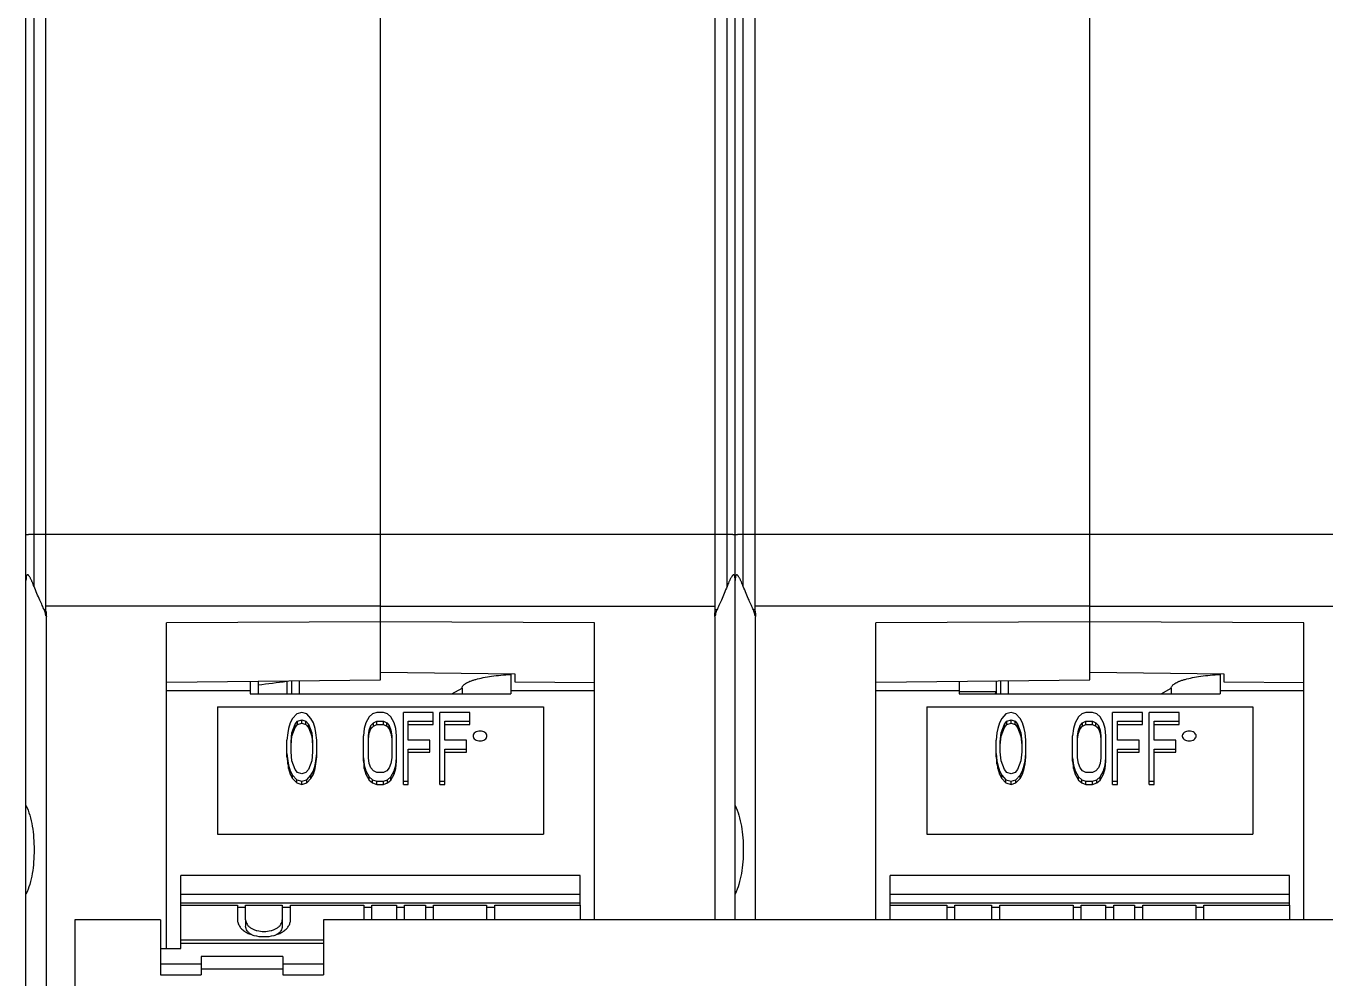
# Model space of a CAD drawing. Header units: millimetres. Extents: x 333.3 to 385.7, y 175.8 to 263.8.
# Drawn here: x 333.34 to 365.21, y 216.65 to 240 of the extents above; entities that cross this region are included whole.
import ezdxf

# ---------------------------------------------------------------- set-up
doc = ezdxf.new("R2010")
doc.units = ezdxf.units.MM
doc.header["$MEASUREMENT"] = 0
doc.layers.get('0').update_dxf_attribs({"lineweight": 0})
for name, color, linetype, lineweight in [('03_AXES', 7, 'Continuous', 0), ('08_DRAFTS', 7, 'Continuous', 0), ('09_ROUNDS', 7, 'Continuous', 0), ('10_CHAMFER', 7, 'Continuous', 0)]:
    doc.layers.add(name, color=color, linetype=linetype, lineweight=lineweight)

msp = doc.modelspace()

# ---------------------------------------------------------------- linework, layer by layer
at = {"color": 7, "lineweight": 25}
for p, q in [((333.338, 177.598), (333.338, 261.998)), ((333.538, 226.253), (333.538, 262.198)), ((333.828, 225.537), (333.828, 262.298)), ((350.738, 220.885), (350.738, 261.998)), ((350.938, 226.253), (350.938, 262.198)), ((351.228, 225.537), (351.228, 262.298)), ((333.828, 227.529), (333.538, 227.529)), ((342.038, 227.533), (333.828, 227.533)), ((351.228, 227.529), (350.938, 227.529)), ((359.438, 227.533), (351.228, 227.533)), ((333.828, 225.68), (333.787, 225.68)), ((342.038, 225.772), (333.828, 225.772)), ((351.228, 225.68), (351.187, 225.68)), ((359.438, 225.772), (351.228, 225.772)), ((333.838, 214.072), (333.838, 225.523)), ((351.238, 218.078), (351.238, 225.523)), ((343.788, 223.627), (344.038, 223.761)), ((344.038, 223.762), (344.038, 223.627)), ((361.188, 223.627), (361.438, 223.761)), ((361.438, 223.762), (361.438, 223.627)), ((338.838, 223.707), (338.838, 223.627)), ((338.838, 223.627), (345.238, 223.627)), ((345.238, 223.707), (345.238, 223.627)), ((356.238, 223.707), (356.238, 223.627)), ((356.238, 223.627), (362.638, 223.627)), ((362.638, 223.707), (362.638, 223.627)), ((338.038, 223.304), (338.038, 220.181)), ((338.038, 223.304), (346.038, 223.304)), ((339.983, 223.13), (339.881, 223.022)), ((340.106, 223.166), (339.983, 223.13)), ((340.228, 223.13), (340.106, 223.166)), ((340.331, 223.022), (340.228, 223.13)), ((341.841, 223.13), (341.76, 223.058)), ((341.943, 223.166), (341.841, 223.13)), ((342.107, 223.166), (341.943, 223.166)), ((342.209, 223.13), (342.107, 223.166)), ((342.291, 223.058), (342.209, 223.13)), ((342.597, 221.402), (342.597, 223.166)), ((343.332, 223.166), (342.597, 223.166)), ((343.332, 222.87), (343.332, 223.166)), ((343.495, 221.402), (343.495, 223.166)), ((344.23, 223.166), (343.495, 223.166)), ((344.23, 222.87), (344.23, 223.166)), ((346.038, 223.304), (346.038, 220.181)), ((355.438, 223.304), (355.438, 220.181)), ((355.438, 223.304), (363.438, 223.304)), ((357.383, 223.13), (357.281, 223.022)), ((357.506, 223.166), (357.383, 223.13)), ((357.628, 223.13), (357.506, 223.166)), ((357.731, 223.022), (357.628, 223.13)), ((359.241, 223.13), (359.16, 223.058)), ((359.343, 223.166), (359.241, 223.13)), ((359.507, 223.166), (359.343, 223.166)), ((359.609, 223.13), (359.507, 223.166)), ((359.691, 223.058), (359.609, 223.13)), ((359.997, 221.402), (359.997, 223.166)), ((360.732, 223.166), (359.997, 223.166)), ((360.732, 222.87), (360.732, 223.166)), ((360.895, 221.402), (360.895, 223.166)), ((361.63, 223.166), (360.895, 223.166)), ((361.63, 222.87), (361.63, 223.166)), ((363.438, 223.304), (363.438, 220.181)), ((339.82, 222.915), (339.779, 222.772)), ((339.881, 223.022), (339.82, 222.915)), ((339.861, 222.664), (339.943, 222.879)), ((339.861, 222.583), (339.943, 222.798)), ((339.943, 222.879), (340.004, 222.951)), ((339.943, 222.798), (339.943, 222.879)), ((339.943, 222.798), (340.004, 222.87)), ((340.004, 222.951), (340.106, 222.987)), ((340.004, 222.87), (340.004, 222.951)), ((340.004, 222.87), (340.106, 222.906)), ((340.106, 222.906), (340.106, 222.987)), ((340.106, 222.987), (340.208, 222.951)), ((340.106, 222.906), (340.208, 222.87)), ((340.208, 222.87), (340.208, 222.951)), ((340.208, 222.951), (340.269, 222.879)), ((340.208, 222.87), (340.269, 222.798)), ((340.269, 222.798), (340.269, 222.879)), ((340.269, 222.879), (340.351, 222.664)), ((340.269, 222.798), (340.351, 222.583)), ((340.392, 222.915), (340.331, 223.022)), ((340.433, 222.772), (340.392, 222.915)), ((341.678, 222.915), (341.637, 222.772)), ((341.76, 223.058), (341.678, 222.915)), ((341.76, 222.736), (341.801, 222.843)), ((341.801, 222.843), (341.862, 222.915)), ((341.801, 222.762), (341.801, 222.843)), ((341.801, 222.762), (341.862, 222.834)), ((341.862, 222.915), (341.943, 222.951)), ((341.862, 222.834), (341.862, 222.915)), ((341.862, 222.834), (341.943, 222.87)), ((341.943, 222.87), (341.943, 222.951)), ((341.943, 222.951), (342.107, 222.951)), ((341.943, 222.87), (342.107, 222.87)), ((342.107, 222.87), (342.107, 222.951)), ((342.107, 222.951), (342.188, 222.915)), ((342.107, 222.87), (342.188, 222.834)), ((342.188, 222.834), (342.188, 222.915)), ((342.188, 222.915), (342.25, 222.843)), ((342.188, 222.834), (342.25, 222.762)), ((342.25, 222.762), (342.25, 222.843)), ((342.25, 222.843), (342.291, 222.736)), ((342.372, 222.915), (342.291, 223.058)), ((342.413, 222.772), (342.372, 222.915)), ((342.719, 222.485), (342.719, 222.951)), ((342.719, 222.951), (343.332, 222.951)), ((342.719, 222.87), (343.332, 222.87)), ((343.618, 222.485), (343.618, 222.951)), ((343.618, 222.951), (344.23, 222.951)), ((343.618, 222.87), (344.23, 222.87)), ((357.22, 222.915), (357.179, 222.772)), ((357.281, 223.022), (357.22, 222.915)), ((357.261, 222.664), (357.343, 222.879)), ((357.261, 222.583), (357.343, 222.798)), ((357.343, 222.879), (357.404, 222.951)), ((357.343, 222.798), (357.343, 222.879)), ((357.343, 222.798), (357.404, 222.87)), ((357.404, 222.951), (357.506, 222.987)), ((357.404, 222.87), (357.404, 222.951)), ((357.404, 222.87), (357.506, 222.906)), ((357.506, 222.906), (357.506, 222.987)), ((357.506, 222.987), (357.608, 222.951)), ((357.506, 222.906), (357.608, 222.87)), ((357.608, 222.87), (357.608, 222.951)), ((357.608, 222.951), (357.669, 222.879)), ((357.608, 222.87), (357.669, 222.798)), ((357.669, 222.798), (357.669, 222.879)), ((357.669, 222.879), (357.751, 222.664)), ((357.669, 222.798), (357.751, 222.583)), ((357.792, 222.915), (357.731, 223.022)), ((357.833, 222.772), (357.792, 222.915)), ((359.078, 222.915), (359.037, 222.772)), ((359.16, 223.058), (359.078, 222.915)), ((359.16, 222.736), (359.201, 222.843)), ((359.201, 222.843), (359.262, 222.915)), ((359.201, 222.762), (359.201, 222.843)), ((359.201, 222.762), (359.262, 222.834)), ((359.262, 222.915), (359.343, 222.951)), ((359.262, 222.834), (359.262, 222.915)), ((359.262, 222.834), (359.343, 222.87)), ((359.343, 222.87), (359.343, 222.951)), ((359.343, 222.951), (359.507, 222.951)), ((359.343, 222.87), (359.507, 222.87)), ((359.507, 222.87), (359.507, 222.951)), ((359.507, 222.951), (359.588, 222.915)), ((359.507, 222.87), (359.588, 222.834)), ((359.588, 222.834), (359.588, 222.915)), ((359.588, 222.915), (359.65, 222.843)), ((359.588, 222.834), (359.65, 222.762)), ((359.65, 222.762), (359.65, 222.843)), ((359.65, 222.843), (359.691, 222.736)), ((359.772, 222.915), (359.691, 223.058)), ((359.813, 222.772), (359.772, 222.915)), ((360.119, 222.485), (360.119, 222.951)), ((360.119, 222.951), (360.732, 222.951)), ((360.119, 222.87), (360.732, 222.87)), ((361.018, 222.485), (361.018, 222.951)), ((361.018, 222.951), (361.63, 222.951)), ((361.018, 222.87), (361.63, 222.87)), ((339.759, 222.664), (339.738, 222.485)), ((339.738, 222.082), (339.738, 222.485)), ((339.779, 222.772), (339.759, 222.664)), ((339.841, 222.449), (339.861, 222.664)), ((339.841, 222.368), (339.861, 222.583)), ((339.861, 222.583), (339.861, 222.664)), ((340.351, 222.664), (340.371, 222.449)), ((340.351, 222.583), (340.351, 222.664)), ((340.351, 222.583), (340.371, 222.368)), ((340.453, 222.664), (340.433, 222.772)), ((340.473, 222.485), (340.453, 222.664)), ((340.473, 222.082), (340.473, 222.485)), ((341.637, 222.772), (341.617, 222.593)), ((341.617, 221.975), (341.617, 222.593)), ((341.739, 222.593), (341.76, 222.736)), ((341.739, 222.512), (341.76, 222.655)), ((341.739, 222.056), (341.739, 222.593)), ((341.76, 222.655), (341.801, 222.762)), ((341.76, 222.655), (341.76, 222.736)), ((342.25, 222.762), (342.291, 222.655)), ((342.291, 222.655), (342.291, 222.736)), ((342.291, 222.736), (342.311, 222.593)), ((342.291, 222.655), (342.311, 222.512)), ((342.311, 222.593), (342.311, 222.056)), ((342.433, 222.593), (342.413, 222.772)), ((342.433, 221.975), (342.433, 222.593)), ((343.25, 222.485), (342.719, 222.485)), ((343.25, 222.189), (343.25, 222.485)), ((344.148, 222.485), (343.618, 222.485)), ((344.148, 222.189), (344.148, 222.485)), ((357.159, 222.664), (357.138, 222.485)), ((357.138, 222.082), (357.138, 222.485)), ((357.179, 222.772), (357.159, 222.664)), ((357.241, 222.449), (357.261, 222.664)), ((357.241, 222.368), (357.261, 222.583)), ((357.261, 222.583), (357.261, 222.664)), ((357.751, 222.583), (357.751, 222.664)), ((357.751, 222.664), (357.771, 222.449)), ((357.751, 222.583), (357.771, 222.368)), ((357.853, 222.664), (357.833, 222.772)), ((357.873, 222.485), (357.853, 222.664)), ((357.873, 222.082), (357.873, 222.485)), ((359.037, 222.772), (359.017, 222.593)), ((359.017, 221.975), (359.017, 222.593)), ((359.139, 222.593), (359.16, 222.736)), ((359.139, 222.512), (359.16, 222.655)), ((359.139, 222.056), (359.139, 222.593)), ((359.16, 222.655), (359.201, 222.762)), ((359.16, 222.655), (359.16, 222.736)), ((359.65, 222.762), (359.691, 222.655)), ((359.691, 222.655), (359.691, 222.736)), ((359.691, 222.736), (359.711, 222.593)), ((359.691, 222.655), (359.711, 222.512)), ((359.711, 222.593), (359.711, 222.056)), ((359.833, 222.593), (359.813, 222.772)), ((359.833, 221.975), (359.833, 222.593)), ((360.65, 222.485), (360.119, 222.485)), ((360.65, 222.189), (360.65, 222.485)), ((361.548, 222.485), (361.018, 222.485)), ((361.548, 222.189), (361.548, 222.485)), ((339.738, 222.163), (339.759, 221.984)), ((339.841, 222.199), (339.841, 222.449)), ((339.861, 221.984), (339.841, 222.199)), ((340.371, 222.199), (340.351, 221.984)), ((340.371, 222.449), (340.371, 222.199)), ((340.453, 221.984), (340.473, 222.163)), ((342.719, 221.402), (342.719, 222.27)), ((342.719, 222.27), (343.25, 222.27)), ((342.719, 222.189), (343.25, 222.189)), ((343.618, 221.402), (343.618, 222.27)), ((343.618, 222.27), (344.148, 222.27)), ((343.618, 222.189), (344.148, 222.189)), ((357.138, 222.163), (357.159, 221.984)), ((357.241, 222.199), (357.241, 222.449)), ((357.261, 221.984), (357.241, 222.199)), ((357.771, 222.199), (357.751, 221.984)), ((357.771, 222.449), (357.771, 222.199)), ((357.853, 221.984), (357.873, 222.163)), ((360.119, 221.402), (360.119, 222.27)), ((360.119, 222.27), (360.65, 222.27)), ((360.119, 222.189), (360.65, 222.189)), ((361.018, 221.402), (361.018, 222.27)), ((361.018, 222.27), (361.548, 222.27)), ((361.018, 222.189), (361.548, 222.189)), ((339.738, 222.082), (339.759, 221.903)), ((339.759, 221.984), (339.779, 221.876)), ((339.759, 221.903), (339.759, 221.984)), ((339.759, 221.903), (339.779, 221.795)), ((339.779, 221.795), (339.779, 221.876)), ((339.779, 221.876), (339.82, 221.733)), ((339.943, 221.769), (339.861, 221.984)), ((340.351, 221.984), (340.269, 221.769)), ((340.392, 221.733), (340.433, 221.876)), ((340.433, 221.876), (340.453, 221.984)), ((340.433, 221.795), (340.453, 221.903)), ((340.433, 221.795), (340.433, 221.876)), ((340.453, 221.903), (340.473, 222.082)), ((340.453, 221.903), (340.453, 221.984)), ((341.617, 222.056), (341.637, 221.876)), ((341.617, 221.975), (341.637, 221.795)), ((341.637, 221.795), (341.637, 221.876)), ((341.637, 221.876), (341.678, 221.733)), ((341.76, 221.912), (341.739, 222.056)), ((341.801, 221.805), (341.76, 221.912)), ((342.291, 221.912), (342.25, 221.805)), ((342.311, 222.056), (342.291, 221.912)), ((342.372, 221.733), (342.413, 221.876)), ((342.413, 221.876), (342.433, 222.056)), ((342.413, 221.795), (342.433, 221.975)), ((342.413, 221.795), (342.413, 221.876)), ((357.138, 222.082), (357.159, 221.903)), ((357.159, 221.903), (357.159, 221.984)), ((357.159, 221.984), (357.179, 221.876)), ((357.159, 221.903), (357.179, 221.795)), ((357.179, 221.795), (357.179, 221.876)), ((357.179, 221.876), (357.22, 221.733)), ((357.343, 221.769), (357.261, 221.984)), ((357.751, 221.984), (357.669, 221.769)), ((357.792, 221.733), (357.833, 221.876)), ((357.833, 221.876), (357.853, 221.984)), ((357.833, 221.795), (357.853, 221.903)), ((357.833, 221.795), (357.833, 221.876)), ((357.853, 221.903), (357.873, 222.082)), ((357.853, 221.903), (357.853, 221.984)), ((359.017, 222.056), (359.037, 221.876)), ((359.017, 221.975), (359.037, 221.795)), ((359.037, 221.795), (359.037, 221.876)), ((359.037, 221.876), (359.078, 221.733)), ((359.16, 221.912), (359.139, 222.056)), ((359.201, 221.805), (359.16, 221.912)), ((359.691, 221.912), (359.65, 221.805)), ((359.711, 222.056), (359.691, 221.912)), ((359.772, 221.733), (359.813, 221.876)), ((359.813, 221.876), (359.833, 222.056)), ((359.813, 221.795), (359.833, 221.975)), ((359.813, 221.795), (359.813, 221.876)), ((339.779, 221.795), (339.82, 221.652)), ((339.82, 221.652), (339.82, 221.733)), ((339.82, 221.733), (339.881, 221.626)), ((339.82, 221.652), (339.881, 221.545)), ((339.881, 221.545), (339.881, 221.626)), ((339.881, 221.626), (339.983, 221.518)), ((339.881, 221.545), (339.983, 221.437)), ((340.004, 221.697), (339.943, 221.769)), ((339.983, 221.437), (339.983, 221.518)), ((339.983, 221.518), (340.106, 221.483)), ((340.106, 221.662), (340.004, 221.697)), ((340.208, 221.697), (340.106, 221.662)), ((340.106, 221.483), (340.228, 221.518)), ((340.269, 221.769), (340.208, 221.697)), ((340.228, 221.518), (340.331, 221.626)), ((340.228, 221.437), (340.331, 221.545)), ((340.228, 221.437), (340.228, 221.518)), ((340.331, 221.626), (340.392, 221.733)), ((340.331, 221.545), (340.392, 221.652)), ((340.331, 221.545), (340.331, 221.626)), ((340.392, 221.652), (340.433, 221.795)), ((340.392, 221.652), (340.392, 221.733)), ((341.637, 221.795), (341.678, 221.652)), ((341.678, 221.652), (341.678, 221.733)), ((341.678, 221.733), (341.76, 221.59)), ((341.678, 221.652), (341.76, 221.509)), ((341.76, 221.509), (341.76, 221.59)), ((341.76, 221.59), (341.841, 221.518)), ((341.862, 221.733), (341.801, 221.805)), ((341.841, 221.437), (341.841, 221.518)), ((341.841, 221.518), (341.943, 221.483)), ((341.943, 221.697), (341.862, 221.733)), ((342.107, 221.697), (341.943, 221.697)), ((342.188, 221.733), (342.107, 221.697)), ((342.107, 221.483), (342.209, 221.518)), ((342.25, 221.805), (342.188, 221.733)), ((342.209, 221.518), (342.291, 221.59)), ((342.209, 221.437), (342.209, 221.518)), ((342.291, 221.59), (342.372, 221.733)), ((342.291, 221.509), (342.372, 221.652)), ((342.291, 221.509), (342.291, 221.59)), ((342.372, 221.652), (342.413, 221.795)), ((342.372, 221.652), (342.372, 221.733)), ((357.179, 221.795), (357.22, 221.652)), ((357.22, 221.652), (357.22, 221.733)), ((357.22, 221.733), (357.281, 221.626)), ((357.22, 221.652), (357.281, 221.545)), ((357.281, 221.545), (357.281, 221.626)), ((357.281, 221.626), (357.383, 221.518)), ((357.281, 221.545), (357.383, 221.437)), ((357.404, 221.697), (357.343, 221.769)), ((357.383, 221.437), (357.383, 221.518)), ((357.383, 221.518), (357.506, 221.483)), ((357.506, 221.662), (357.404, 221.697)), ((357.608, 221.697), (357.506, 221.662)), ((357.506, 221.483), (357.628, 221.518)), ((357.669, 221.769), (357.608, 221.697)), ((357.628, 221.518), (357.731, 221.626)), ((357.628, 221.437), (357.731, 221.545)), ((357.628, 221.437), (357.628, 221.518)), ((357.731, 221.626), (357.792, 221.733)), ((357.731, 221.545), (357.792, 221.652)), ((357.731, 221.545), (357.731, 221.626)), ((357.792, 221.652), (357.833, 221.795)), ((357.792, 221.652), (357.792, 221.733)), ((359.037, 221.795), (359.078, 221.652)), ((359.078, 221.652), (359.078, 221.733)), ((359.078, 221.733), (359.16, 221.59)), ((359.078, 221.652), (359.16, 221.509)), ((359.16, 221.509), (359.16, 221.59)), ((359.16, 221.59), (359.241, 221.518)), ((359.262, 221.733), (359.201, 221.805)), ((359.241, 221.437), (359.241, 221.518)), ((359.241, 221.518), (359.343, 221.483)), ((359.343, 221.697), (359.262, 221.733)), ((359.507, 221.697), (359.343, 221.697)), ((359.588, 221.733), (359.507, 221.697)), ((359.507, 221.483), (359.609, 221.518)), ((359.65, 221.805), (359.588, 221.733)), ((359.609, 221.518), (359.691, 221.59)), ((359.609, 221.437), (359.609, 221.518)), ((359.691, 221.59), (359.772, 221.733)), ((359.691, 221.509), (359.772, 221.652)), ((359.691, 221.509), (359.691, 221.59)), ((359.772, 221.652), (359.813, 221.795)), ((359.772, 221.652), (359.772, 221.733)), ((339.983, 221.437), (340.106, 221.402)), ((340.106, 221.402), (340.106, 221.483)), ((340.106, 221.402), (340.228, 221.437)), ((341.76, 221.509), (341.841, 221.437)), ((341.841, 221.437), (341.943, 221.402)), ((341.943, 221.402), (341.943, 221.483)), ((341.943, 221.483), (342.107, 221.483)), ((341.943, 221.402), (342.107, 221.402)), ((342.107, 221.402), (342.107, 221.483)), ((342.107, 221.402), (342.209, 221.437)), ((342.209, 221.437), (342.291, 221.509)), ((342.597, 221.483), (342.719, 221.483)), ((342.597, 221.402), (342.719, 221.402)), ((343.495, 221.483), (343.618, 221.483)), ((343.495, 221.402), (343.618, 221.402)), ((357.383, 221.437), (357.506, 221.402)), ((357.506, 221.402), (357.506, 221.483)), ((357.506, 221.402), (357.628, 221.437)), ((359.16, 221.509), (359.241, 221.437)), ((359.241, 221.437), (359.343, 221.402)), ((359.343, 221.402), (359.343, 221.483)), ((359.343, 221.483), (359.507, 221.483)), ((359.343, 221.402), (359.507, 221.402)), ((359.507, 221.402), (359.507, 221.483)), ((359.507, 221.402), (359.609, 221.437)), ((359.609, 221.437), (359.691, 221.509)), ((359.997, 221.483), (360.119, 221.483)), ((359.997, 221.402), (360.119, 221.402)), ((360.895, 221.483), (361.018, 221.483)), ((360.895, 221.402), (361.018, 221.402)), ((338.038, 220.181), (346.038, 220.181)), ((355.438, 220.181), (363.438, 220.181)), ((350.738, 218.078), (350.738, 218.711)), ((337.138, 218.438), (338.528, 218.438)), ((337.138, 217.582), (337.138, 218.438)), ((338.528, 218.438), (338.528, 218.08)), ((338.528, 218.39), (338.728, 218.39)), ((338.728, 218.438), (339.628, 218.438)), ((338.728, 218.08), (338.728, 218.438)), ((339.628, 218.438), (339.628, 218.08)), ((339.628, 218.39), (339.828, 218.39)), ((339.828, 218.438), (341.628, 218.438)), ((339.828, 218.08), (339.828, 218.438)), ((341.628, 218.438), (341.628, 218.08)), ((341.628, 218.39), (341.828, 218.39)), ((341.828, 218.08), (341.828, 218.438)), ((341.828, 218.438), (342.428, 218.438)), ((342.428, 218.438), (342.428, 218.08)), ((342.428, 218.39), (342.628, 218.39)), ((342.628, 218.08), (342.628, 218.438)), ((342.628, 218.438), (343.138, 218.438)), ((343.138, 218.438), (343.138, 218.078)), ((343.138, 218.39), (343.338, 218.39)), ((343.338, 218.078), (343.338, 218.438)), ((343.338, 218.438), (344.638, 218.438)), ((344.638, 218.438), (344.638, 218.078)), ((344.638, 218.39), (344.838, 218.39)), ((344.838, 218.078), (344.838, 218.438)), ((344.838, 218.438), (346.938, 218.438)), ((346.938, 218.438), (346.938, 218.078)), ((354.538, 218.078), (354.538, 218.438)), ((354.538, 218.438), (355.928, 218.438)), ((355.928, 218.438), (355.928, 218.08)), ((355.928, 218.39), (356.128, 218.39)), ((356.128, 218.08), (356.128, 218.438)), ((356.128, 218.438), (357.028, 218.438)), ((357.028, 218.438), (357.028, 218.08)), ((357.028, 218.39), (357.228, 218.39)), ((357.228, 218.08), (357.228, 218.438)), ((357.228, 218.438), (359.028, 218.438)), ((359.028, 218.438), (359.028, 218.08)), ((359.028, 218.39), (359.228, 218.39)), ((359.228, 218.08), (359.228, 218.438)), ((359.228, 218.438), (359.828, 218.438)), ((359.828, 218.438), (359.828, 218.08)), ((359.828, 218.39), (360.028, 218.39)), ((360.028, 218.08), (360.028, 218.438)), ((360.028, 218.438), (360.538, 218.438)), ((360.538, 218.438), (360.538, 218.078)), ((360.538, 218.39), (360.738, 218.39)), ((360.738, 218.078), (360.738, 218.438)), ((360.738, 218.438), (362.038, 218.438)), ((362.038, 218.438), (362.038, 218.078)), ((362.038, 218.39), (362.238, 218.39)), ((362.238, 218.078), (362.238, 218.438)), ((362.238, 218.438), (364.338, 218.438)), ((364.338, 218.438), (364.338, 218.078)), ((339.638, 216.867), (337.638, 216.867))]:
    msp.add_line(p, q, dxfattribs=at)
at = {"color": 3, "lineweight": 25}
for p, q in [((336.638, 218.078), (334.538, 218.078)), ((334.538, 218.078), (334.538, 210.66)), ((336.638, 218.078), (336.638, 216.732)), ((373.138, 218.078), (340.638, 218.078)), ((340.638, 218.078), (340.638, 216.732)), ((339.638, 217.179), (337.638, 217.179)), ((337.638, 217.179), (337.638, 216.732)), ((339.638, 217.179), (339.638, 216.732)), ((336.638, 216.732), (337.638, 216.732)), ((339.638, 216.732), (340.638, 216.732))]:
    msp.add_line(p, q, dxfattribs=at)
at = {"color": 7, "lineweight": 25}
for points, knots in [([(333.538, 227.529), (333.525, 227.529), (333.512, 227.529), (333.499, 227.529), (333.487, 227.529), (333.474, 227.529), (333.462, 227.529), (333.45, 227.528), (333.439, 227.528), (333.427, 227.528), (333.417, 227.528), (333.407, 227.527), (333.397, 227.527), (333.393, 227.527), (333.388, 227.526), (333.384, 227.526), (333.38, 227.526), (333.376, 227.526), (333.372, 227.526), (333.369, 227.525), (333.365, 227.525), (333.362, 227.525), (333.359, 227.525), (333.356, 227.525), (333.354, 227.524), (333.351, 227.524), (333.349, 227.524), (333.347, 227.524), (333.345, 227.523), (333.344, 227.523), (333.342, 227.523), (333.341, 227.523), (333.341, 227.523), (333.339, 227.522), (333.339, 227.522), (333.338, 227.522), (333.338, 227.521)], [0, 0, 0, 0, 1, 1, 1, 2, 2, 2, 3, 3, 3, 4, 4, 4, 5, 5, 5, 6, 6, 6, 7, 7, 7, 8, 8, 8, 9, 9, 9, 10, 10, 10, 11, 11, 11, 12, 12, 12, 12]), ([(350.938, 227.529), (350.925, 227.529), (350.912, 227.529), (350.899, 227.529), (350.887, 227.529), (350.874, 227.529), (350.862, 227.529), (350.85, 227.528), (350.839, 227.528), (350.827, 227.528), (350.817, 227.528), (350.807, 227.527), (350.797, 227.527), (350.793, 227.527), (350.788, 227.526), (350.784, 227.526), (350.78, 227.526), (350.776, 227.526), (350.772, 227.526), (350.769, 227.525), (350.765, 227.525), (350.762, 227.525), (350.759, 227.525), (350.756, 227.525), (350.754, 227.524), (350.751, 227.524), (350.749, 227.524), (350.747, 227.524), (350.745, 227.523), (350.744, 227.523), (350.742, 227.523), (350.741, 227.523), (350.741, 227.523), (350.739, 227.522), (350.739, 227.522), (350.738, 227.522), (350.738, 227.521)], [0, 0, 0, 0, 1, 1, 1, 2, 2, 2, 3, 3, 3, 4, 4, 4, 5, 5, 5, 6, 6, 6, 7, 7, 7, 8, 8, 8, 9, 9, 9, 10, 10, 10, 11, 11, 11, 12, 12, 12, 12]), ([(333.538, 226.253), (333.531, 226.272), (333.523, 226.291), (333.515, 226.31), (333.508, 226.329), (333.5, 226.348), (333.491, 226.367), (333.487, 226.376), (333.483, 226.385), (333.479, 226.395), (333.475, 226.404), (333.47, 226.413), (333.466, 226.422), (333.462, 226.431), (333.457, 226.44), (333.453, 226.449), (333.448, 226.458), (333.443, 226.467), (333.439, 226.475), (333.434, 226.484), (333.429, 226.492), (333.424, 226.5), (333.421, 226.504), (333.418, 226.508), (333.416, 226.511), (333.413, 226.515), (333.41, 226.519), (333.407, 226.522), (333.405, 226.525), (333.402, 226.528), (333.399, 226.531), (333.396, 226.534), (333.393, 226.537), (333.389, 226.539), (333.386, 226.54), (333.383, 226.542), (333.379, 226.543), (333.377, 226.543), (333.376, 226.543), (333.374, 226.543), (333.372, 226.542), (333.37, 226.542), (333.369, 226.541), (333.365, 226.539), (333.362, 226.536), (333.359, 226.532), (333.356, 226.528), (333.354, 226.523), (333.352, 226.517), (333.348, 226.506), (333.345, 226.494), (333.343, 226.481), (333.339, 226.456), (333.338, 226.43), (333.338, 226.404)], [0, 0, 0, 0, 1, 1, 1, 2, 2, 2, 3, 3, 3, 4, 4, 4, 5, 5, 5, 6, 6, 6, 7, 7, 7, 8, 8, 8, 9, 9, 9, 10, 10, 10, 11, 11, 11, 12, 12, 12, 13, 13, 13, 14, 14, 14, 15, 15, 15, 16, 16, 16, 17, 17, 17, 18, 18, 18, 18]), ([(350.938, 226.253), (350.931, 226.272), (350.923, 226.291), (350.915, 226.31), (350.908, 226.329), (350.9, 226.348), (350.891, 226.367), (350.887, 226.376), (350.883, 226.385), (350.879, 226.395), (350.875, 226.404), (350.87, 226.413), (350.866, 226.422), (350.862, 226.431), (350.857, 226.44), (350.853, 226.449), (350.848, 226.458), (350.843, 226.467), (350.839, 226.475), (350.834, 226.484), (350.829, 226.492), (350.824, 226.5), (350.821, 226.504), (350.818, 226.508), (350.816, 226.511), (350.813, 226.515), (350.81, 226.519), (350.807, 226.522), (350.805, 226.525), (350.802, 226.528), (350.799, 226.531), (350.796, 226.534), (350.793, 226.537), (350.789, 226.539), (350.786, 226.54), (350.783, 226.542), (350.779, 226.543), (350.777, 226.543), (350.776, 226.543), (350.774, 226.543), (350.772, 226.542), (350.77, 226.542), (350.769, 226.541), (350.765, 226.539), (350.762, 226.536), (350.759, 226.532), (350.756, 226.528), (350.754, 226.523), (350.752, 226.517), (350.748, 226.506), (350.745, 226.494), (350.743, 226.481), (350.739, 226.456), (350.738, 226.43), (350.738, 226.404)], [0, 0, 0, 0, 1, 1, 1, 2, 2, 2, 3, 3, 3, 4, 4, 4, 5, 5, 5, 6, 6, 6, 7, 7, 7, 8, 8, 8, 9, 9, 9, 10, 10, 10, 11, 11, 11, 12, 12, 12, 13, 13, 13, 14, 14, 14, 15, 15, 15, 16, 16, 16, 17, 17, 17, 18, 18, 18, 18]), ([(333.787, 225.68), (333.772, 225.717), (333.755, 225.754), (333.739, 225.79), (333.718, 225.835), (333.698, 225.879), (333.678, 225.924), (333.63, 226.033), (333.582, 226.142), (333.538, 226.253)], [0, 0, 0, 0, 1, 1, 1, 2, 2, 2, 3, 3, 3, 3]), ([(351.187, 225.68), (351.172, 225.717), (351.155, 225.754), (351.139, 225.79), (351.118, 225.835), (351.098, 225.879), (351.078, 225.924), (351.03, 226.033), (350.982, 226.142), (350.938, 226.253)], [0, 0, 0, 0, 1, 1, 1, 2, 2, 2, 3, 3, 3, 3]), ([(333.828, 225.537), (333.826, 225.55), (333.824, 225.562), (333.821, 225.575), (333.813, 225.611), (333.802, 225.646), (333.787, 225.68)], [0, 0, 0, 0, 1, 1, 1, 2, 2, 2, 2]), ([(351.228, 225.537), (351.226, 225.55), (351.224, 225.562), (351.221, 225.575), (351.213, 225.611), (351.202, 225.646), (351.187, 225.68)], [0, 0, 0, 0, 1, 1, 1, 2, 2, 2, 2]), ([(333.828, 225.65), (333.83, 225.64), (333.832, 225.63), (333.833, 225.619), (333.837, 225.588), (333.838, 225.555), (333.838, 225.523)], [0, 0, 0, 0, 1, 1, 1, 2, 2, 2, 2]), ([(351.228, 225.65), (351.23, 225.64), (351.232, 225.63), (351.233, 225.619), (351.237, 225.588), (351.238, 225.555), (351.238, 225.523)], [0, 0, 0, 0, 1, 1, 1, 2, 2, 2, 2]), ([(344.478, 222.711), (344.457, 222.711), (344.435, 222.708), (344.413, 222.702), (344.394, 222.696), (344.375, 222.688), (344.358, 222.676), (344.344, 222.665), (344.33, 222.652), (344.321, 222.637), (344.317, 222.63), (344.314, 222.622), (344.312, 222.614), (344.31, 222.607), (344.308, 222.599), (344.308, 222.591)], [0, 0, 0, 0, 1, 1, 1, 2, 2, 2, 3, 3, 3, 4, 4, 4, 5, 5, 5, 5]), ([(344.308, 222.591), (344.308, 222.583), (344.31, 222.575), (344.312, 222.567), (344.314, 222.56), (344.317, 222.552), (344.321, 222.545), (344.33, 222.529), (344.344, 222.516), (344.358, 222.506), (344.375, 222.494), (344.394, 222.486), (344.413, 222.48), (344.435, 222.474), (344.457, 222.471), (344.478, 222.471)], [0, 0, 0, 0, 1, 1, 1, 2, 2, 2, 3, 3, 3, 4, 4, 4, 5, 5, 5, 5]), ([(344.648, 222.591), (344.648, 222.599), (344.647, 222.607), (344.645, 222.614), (344.643, 222.622), (344.64, 222.63), (344.635, 222.637), (344.626, 222.652), (344.613, 222.665), (344.599, 222.676), (344.582, 222.688), (344.563, 222.696), (344.544, 222.702), (344.522, 222.708), (344.5, 222.711), (344.478, 222.711)], [0, 0, 0, 0, 1, 1, 1, 2, 2, 2, 3, 3, 3, 4, 4, 4, 5, 5, 5, 5]), ([(344.478, 222.471), (344.5, 222.471), (344.522, 222.474), (344.544, 222.48), (344.563, 222.486), (344.582, 222.494), (344.599, 222.506), (344.613, 222.516), (344.626, 222.529), (344.635, 222.545), (344.64, 222.552), (344.643, 222.56), (344.645, 222.567), (344.647, 222.575), (344.648, 222.583), (344.648, 222.591)], [0, 0, 0, 0, 1, 1, 1, 2, 2, 2, 3, 3, 3, 4, 4, 4, 5, 5, 5, 5]), ([(361.878, 222.711), (361.857, 222.711), (361.835, 222.708), (361.813, 222.702), (361.794, 222.696), (361.775, 222.688), (361.758, 222.676), (361.744, 222.665), (361.73, 222.652), (361.721, 222.637), (361.717, 222.63), (361.714, 222.622), (361.712, 222.614), (361.71, 222.607), (361.708, 222.599), (361.708, 222.591)], [0, 0, 0, 0, 1, 1, 1, 2, 2, 2, 3, 3, 3, 4, 4, 4, 5, 5, 5, 5]), ([(361.708, 222.591), (361.708, 222.583), (361.71, 222.575), (361.712, 222.567), (361.714, 222.56), (361.717, 222.552), (361.721, 222.545), (361.73, 222.529), (361.744, 222.516), (361.758, 222.506), (361.775, 222.494), (361.794, 222.486), (361.813, 222.48), (361.835, 222.474), (361.857, 222.471), (361.878, 222.471)], [0, 0, 0, 0, 1, 1, 1, 2, 2, 2, 3, 3, 3, 4, 4, 4, 5, 5, 5, 5]), ([(362.048, 222.591), (362.048, 222.599), (362.047, 222.607), (362.045, 222.614), (362.043, 222.622), (362.04, 222.63), (362.035, 222.637), (362.026, 222.652), (362.013, 222.665), (361.999, 222.676), (361.982, 222.688), (361.963, 222.696), (361.944, 222.702), (361.922, 222.708), (361.9, 222.711), (361.878, 222.711)], [0, 0, 0, 0, 1, 1, 1, 2, 2, 2, 3, 3, 3, 4, 4, 4, 5, 5, 5, 5]), ([(361.878, 222.471), (361.9, 222.471), (361.922, 222.474), (361.944, 222.48), (361.963, 222.486), (361.982, 222.494), (361.999, 222.506), (362.013, 222.516), (362.026, 222.529), (362.035, 222.545), (362.04, 222.552), (362.043, 222.56), (362.045, 222.567), (362.047, 222.575), (362.048, 222.583), (362.048, 222.591)], [0, 0, 0, 0, 1, 1, 1, 2, 2, 2, 3, 3, 3, 4, 4, 4, 5, 5, 5, 5]), ([(333.338, 220.885), (333.375, 220.808), (333.405, 220.727), (333.43, 220.645), (333.456, 220.557), (333.476, 220.468), (333.491, 220.378), (333.508, 220.284), (333.519, 220.188), (333.527, 220.093), (333.534, 219.995), (333.538, 219.896), (333.538, 219.798)], [0, 0, 0, 0, 1, 1, 1, 2, 2, 2, 3, 3, 3, 4, 4, 4, 4]), ([(350.738, 220.885), (350.775, 220.808), (350.805, 220.727), (350.83, 220.645), (350.856, 220.557), (350.876, 220.468), (350.891, 220.378), (350.908, 220.284), (350.919, 220.188), (350.927, 220.093), (350.934, 219.995), (350.938, 219.896), (350.938, 219.798)], [0, 0, 0, 0, 1, 1, 1, 2, 2, 2, 3, 3, 3, 4, 4, 4, 4]), ([(333.538, 219.798), (333.538, 219.7), (333.534, 219.601), (333.527, 219.503), (333.519, 219.407), (333.508, 219.312), (333.491, 219.218), (333.476, 219.128), (333.456, 219.038), (333.43, 218.951), (333.405, 218.869), (333.375, 218.788), (333.338, 218.711)], [0, 0, 0, 0, 1, 1, 1, 2, 2, 2, 3, 3, 3, 4, 4, 4, 4]), ([(350.938, 219.798), (350.938, 219.7), (350.934, 219.601), (350.927, 219.503), (350.919, 219.407), (350.908, 219.312), (350.891, 219.218), (350.876, 219.128), (350.856, 219.038), (350.83, 218.951), (350.805, 218.869), (350.775, 218.788), (350.738, 218.711)], [0, 0, 0, 0, 1, 1, 1, 2, 2, 2, 3, 3, 3, 4, 4, 4, 4])]:
    msp.add_open_spline(points, degree=3, knots=knots, dxfattribs=at)
msp.add_open_spline([(339.738, 223.922), (339.504, 223.894), (339.27, 223.865), (339.036, 223.835)], degree=3, dxfattribs=at)
at = {"layer": '03_AXES', "color": 7, "lineweight": 25}
for p, q in [((350.248, 225.537), (350.248, 262.298)), ((350.538, 226.253), (350.538, 262.198)), ((350.738, 218.078), (350.738, 261.998)), ((342.038, 224.143), (342.038, 250.525)), ((359.438, 224.143), (359.438, 250.525)), ((350.248, 227.533), (342.038, 227.533)), ((350.538, 227.529), (350.248, 227.529)), ((367.648, 227.533), (359.438, 227.533)), ((342.038, 225.772), (350.248, 225.772)), ((350.289, 225.68), (350.248, 225.68)), ((359.438, 225.772), (367.648, 225.772)), ((347.288, 225.367), (342.038, 225.393)), ((347.288, 218.078), (347.288, 225.367)), ((350.238, 225.523), (350.238, 218.078)), ((364.688, 225.367), (359.438, 225.393)), ((364.688, 218.078), (364.688, 225.367)), ((345.338, 224.107), (342.038, 224.143)), ((345.238, 224.108), (345.238, 223.707)), ((345.338, 223.913), (345.338, 224.107)), ((362.738, 224.107), (359.438, 224.143)), ((362.638, 224.108), (362.638, 223.707)), ((362.738, 223.913), (362.738, 224.107)), ((338.838, 223.932), (338.838, 223.707)), ((356.238, 223.932), (356.238, 223.707)), ((336.788, 223.707), (338.838, 223.707)), ((345.238, 223.707), (347.288, 223.707)), ((354.188, 223.707), (356.238, 223.707)), ((362.638, 223.707), (364.688, 223.707)), ((338.728, 218.08), (338.728, 217.925)), ((339.628, 218.08), (339.628, 217.925)), ((341.628, 218.08), (341.628, 218.078)), ((341.628, 218.08), (341.628, 218.079)), ((341.828, 218.08), (341.828, 218.078)), ((341.828, 218.08), (341.828, 218.079)), ((342.428, 218.08), (342.428, 218.078)), ((342.428, 218.078), (342.428, 218.079)), ((342.628, 218.08), (342.628, 218.078)), ((342.628, 218.078), (342.628, 218.079)), ((355.928, 218.08), (355.928, 218.078)), ((355.928, 218.08), (355.928, 218.079)), ((356.128, 218.08), (356.128, 218.078)), ((356.128, 218.08), (356.128, 218.079)), ((357.028, 218.08), (357.028, 218.078)), ((357.028, 218.078), (357.028, 218.079)), ((357.228, 218.08), (357.228, 218.078)), ((357.228, 218.078), (357.228, 218.079)), ((359.028, 218.08), (359.028, 218.078)), ((359.028, 218.08), (359.028, 218.079)), ((359.228, 218.08), (359.228, 218.078)), ((359.228, 218.08), (359.228, 218.079)), ((359.828, 218.08), (359.828, 218.078)), ((359.828, 218.078), (359.828, 218.079)), ((360.028, 218.08), (360.028, 218.078)), ((360.028, 218.078), (360.028, 218.079))]:
    msp.add_line(p, q, dxfattribs=at)
for points, knots in [([(350.738, 227.521), (350.738, 227.522), (350.738, 227.522), (350.737, 227.522), (350.736, 227.523), (350.736, 227.523), (350.735, 227.523), (350.733, 227.523), (350.731, 227.523), (350.73, 227.524), (350.728, 227.524), (350.725, 227.524), (350.723, 227.524), (350.72, 227.525), (350.718, 227.525), (350.715, 227.525), (350.711, 227.525), (350.708, 227.525), (350.705, 227.526), (350.701, 227.526), (350.697, 227.526), (350.693, 227.526), (350.689, 227.526), (350.684, 227.527), (350.68, 227.527), (350.67, 227.527), (350.66, 227.528), (350.65, 227.528), (350.638, 227.528), (350.627, 227.528), (350.615, 227.529), (350.602, 227.529), (350.59, 227.529), (350.577, 227.529), (350.564, 227.529), (350.551, 227.529), (350.538, 227.529)], [0, 0, 0, 0, 1, 1, 1, 2, 2, 2, 3, 3, 3, 4, 4, 4, 5, 5, 5, 6, 6, 6, 7, 7, 7, 8, 8, 8, 9, 9, 9, 10, 10, 10, 11, 11, 11, 12, 12, 12, 12]), ([(350.738, 226.404), (350.738, 226.43), (350.737, 226.456), (350.734, 226.481), (350.732, 226.494), (350.729, 226.506), (350.725, 226.517), (350.723, 226.523), (350.721, 226.528), (350.718, 226.532), (350.715, 226.536), (350.712, 226.539), (350.708, 226.541), (350.707, 226.542), (350.705, 226.542), (350.703, 226.543), (350.701, 226.543), (350.699, 226.543), (350.698, 226.543), (350.694, 226.542), (350.691, 226.54), (350.688, 226.539), (350.684, 226.537), (350.681, 226.534), (350.678, 226.531), (350.675, 226.528), (350.672, 226.525), (350.67, 226.522), (350.667, 226.519), (350.664, 226.515), (350.661, 226.511), (350.658, 226.508), (350.656, 226.504), (350.653, 226.5), (350.648, 226.492), (350.643, 226.484), (350.638, 226.475), (350.634, 226.467), (350.629, 226.458), (350.624, 226.449), (350.62, 226.44), (350.615, 226.431), (350.611, 226.422), (350.607, 226.413), (350.602, 226.404), (350.598, 226.395), (350.594, 226.385), (350.59, 226.376), (350.586, 226.367), (350.577, 226.348), (350.569, 226.329), (350.561, 226.31), (350.554, 226.291), (350.546, 226.272), (350.538, 226.253)], [0, 0, 0, 0, 1, 1, 1, 2, 2, 2, 3, 3, 3, 4, 4, 4, 5, 5, 5, 6, 6, 6, 7, 7, 7, 8, 8, 8, 9, 9, 9, 10, 10, 10, 11, 11, 11, 12, 12, 12, 13, 13, 13, 14, 14, 14, 15, 15, 15, 16, 16, 16, 17, 17, 17, 18, 18, 18, 18]), ([(350.538, 226.253), (350.495, 226.142), (350.447, 226.033), (350.399, 225.924), (350.379, 225.879), (350.358, 225.835), (350.338, 225.79), (350.322, 225.754), (350.305, 225.717), (350.289, 225.68)], [0, 0, 0, 0, 1, 1, 1, 2, 2, 2, 3, 3, 3, 3]), ([(350.289, 225.68), (350.285, 225.669), (350.28, 225.658), (350.276, 225.646), (350.264, 225.611), (350.254, 225.574), (350.248, 225.537)], [0, 0, 0, 0, 1, 1, 1, 2, 2, 2, 2]), ([(350.238, 225.523), (350.238, 225.534), (350.239, 225.545), (350.239, 225.556), (350.24, 225.588), (350.243, 225.619), (350.248, 225.65)], [0, 0, 0, 0, 1, 1, 1, 2, 2, 2, 2]), ([(338.528, 218.08), (338.528, 218.053), (338.533, 218.026), (338.541, 218), (338.55, 217.972), (338.562, 217.946), (338.578, 217.922), (338.595, 217.896), (338.615, 217.873), (338.638, 217.851), (338.663, 217.828), (338.69, 217.807), (338.719, 217.789), (338.75, 217.769), (338.783, 217.752), (338.817, 217.738), (338.854, 217.722), (338.891, 217.71), (338.93, 217.7), (339.011, 217.678), (339.095, 217.668), (339.178, 217.668), (339.262, 217.668), (339.346, 217.678), (339.427, 217.7), (339.465, 217.71), (339.503, 217.722), (339.54, 217.738), (339.574, 217.752), (339.607, 217.769), (339.638, 217.789), (339.667, 217.807), (339.694, 217.828), (339.719, 217.851), (339.741, 217.873), (339.762, 217.896), (339.779, 217.922), (339.795, 217.946), (339.807, 217.972), (339.816, 218), (339.824, 218.026), (339.828, 218.053), (339.828, 218.08)], [0, 0, 0, 0, 1, 1, 1, 2, 2, 2, 3, 3, 3, 4, 4, 4, 5, 5, 5, 6, 6, 6, 7, 7, 7, 8, 8, 8, 9, 9, 9, 10, 10, 10, 11, 11, 11, 12, 12, 12, 13, 13, 13, 14, 14, 14, 14]), ([(338.728, 218.08), (338.728, 218.061), (338.731, 218.042), (338.737, 218.024), (338.743, 218.005), (338.752, 217.988), (338.763, 217.971), (338.774, 217.953), (338.789, 217.937), (338.804, 217.922), (338.821, 217.905), (338.84, 217.891), (338.86, 217.878), (338.882, 217.865), (338.905, 217.853), (338.928, 217.843), (338.954, 217.832), (338.98, 217.824), (339.006, 217.817), (339.062, 217.802), (339.12, 217.795), (339.178, 217.795), (339.237, 217.795), (339.295, 217.802), (339.351, 217.817), (339.377, 217.824), (339.403, 217.832), (339.428, 217.843), (339.452, 217.853), (339.475, 217.865), (339.497, 217.878), (339.517, 217.891), (339.535, 217.905), (339.553, 217.922), (339.568, 217.937), (339.582, 217.953), (339.594, 217.971), (339.605, 217.988), (339.614, 218.005), (339.62, 218.024), (339.625, 218.042), (339.628, 218.061), (339.628, 218.08)], [0, 0, 0, 0, 1, 1, 1, 2, 2, 2, 3, 3, 3, 4, 4, 4, 5, 5, 5, 6, 6, 6, 7, 7, 7, 8, 8, 8, 9, 9, 9, 10, 10, 10, 11, 11, 11, 12, 12, 12, 13, 13, 13, 14, 14, 14, 14]), ([(338.869, 217.718), (338.848, 217.731), (338.828, 217.745), (338.81, 217.762), (338.793, 217.777), (338.778, 217.794), (338.765, 217.812), (338.754, 217.83), (338.744, 217.848), (338.738, 217.868), (338.732, 217.886), (338.728, 217.906), (338.728, 217.925)], [0, 0, 0, 0, 1, 1, 1, 2, 2, 2, 3, 3, 3, 4, 4, 4, 4]), ([(339.628, 217.925), (339.628, 217.906), (339.625, 217.886), (339.619, 217.868), (339.613, 217.848), (339.603, 217.83), (339.592, 217.812), (339.579, 217.794), (339.564, 217.777), (339.547, 217.762), (339.529, 217.745), (339.509, 217.731), (339.488, 217.718)], [0, 0, 0, 0, 1, 1, 1, 2, 2, 2, 3, 3, 3, 4, 4, 4, 4])]:
    msp.add_open_spline(points, degree=3, knots=knots, dxfattribs=at)
at = {"layer": '08_DRAFTS', "color": 7, "lineweight": 25}
for p, q in [((342.038, 223.963), (342.038, 225.772)), ((359.438, 223.963), (359.438, 225.772)), ((342.038, 225.393), (336.788, 225.367)), ((336.788, 217.378), (336.788, 225.367)), ((359.438, 225.393), (354.188, 225.367)), ((354.188, 218.078), (354.188, 225.367))]:
    msp.add_line(p, q, dxfattribs=at)
at = {"layer": '09_ROUNDS', "color": 7, "lineweight": 25}
for p, q in [((336.788, 223.912), (342.038, 223.963)), ((339.038, 223.934), (339.038, 223.627)), ((339.738, 223.941), (339.738, 223.627)), ((339.851, 223.942), (339.851, 223.627)), ((340.038, 223.944), (340.038, 223.627)), ((347.288, 223.894), (345.338, 223.913)), ((354.188, 223.912), (359.438, 223.963)), ((357.138, 223.941), (357.138, 223.627)), ((357.251, 223.942), (357.251, 223.627)), ((357.438, 223.944), (357.438, 223.627)), ((364.688, 223.894), (362.738, 223.913)), ((357.138, 223.674), (356.238, 223.674)), ((346.938, 219.169), (337.138, 219.169)), ((337.138, 218.438), (337.138, 219.169)), ((346.938, 218.438), (346.938, 219.169)), ((354.538, 218.438), (354.538, 219.169)), ((364.338, 219.169), (354.538, 219.169)), ((364.338, 218.438), (364.338, 219.169)), ((346.938, 218.704), (337.138, 218.704)), ((364.338, 218.704), (354.538, 218.704)), ((346.938, 218.489), (337.138, 218.489)), ((364.338, 218.489), (354.538, 218.489)), ((340.638, 217.582), (337.138, 217.582)), ((337.138, 217.378), (337.138, 217.581)), ((340.638, 217.496), (337.138, 217.496)), ((336.638, 217.005), (337.638, 217.005)), ((339.638, 217.005), (340.638, 217.005))]:
    msp.add_line(p, q, dxfattribs=at)
for points, knots in [([(344.038, 223.762), (344.038, 223.772), (344.04, 223.782), (344.044, 223.791), (344.048, 223.802), (344.054, 223.811), (344.06, 223.82), (344.068, 223.831), (344.078, 223.84), (344.088, 223.849), (344.099, 223.859), (344.112, 223.868), (344.125, 223.877), (344.141, 223.887), (344.157, 223.896), (344.174, 223.904), (344.193, 223.913), (344.212, 223.922), (344.232, 223.93), (344.254, 223.939), (344.277, 223.947), (344.3, 223.955), (344.325, 223.963), (344.351, 223.971), (344.376, 223.978), (344.435, 223.995), (344.495, 224.009), (344.555, 224.02), (344.623, 224.034), (344.693, 224.045), (344.762, 224.055), (344.838, 224.065), (344.915, 224.074), (344.992, 224.081), (345.074, 224.088), (345.156, 224.094), (345.238, 224.097)], [0, 0, 0, 0, 1, 1, 1, 2, 2, 2, 3, 3, 3, 4, 4, 4, 5, 5, 5, 6, 6, 6, 7, 7, 7, 8, 8, 8, 9, 9, 9, 10, 10, 10, 11, 11, 11, 12, 12, 12, 12]), ([(361.438, 223.762), (361.438, 223.772), (361.44, 223.782), (361.444, 223.791), (361.448, 223.802), (361.454, 223.811), (361.46, 223.82), (361.468, 223.831), (361.478, 223.84), (361.488, 223.849), (361.499, 223.859), (361.512, 223.868), (361.525, 223.877), (361.541, 223.887), (361.557, 223.896), (361.574, 223.904), (361.593, 223.913), (361.612, 223.922), (361.632, 223.93), (361.654, 223.939), (361.677, 223.947), (361.7, 223.955), (361.725, 223.963), (361.751, 223.971), (361.776, 223.978), (361.835, 223.995), (361.895, 224.009), (361.955, 224.02), (362.023, 224.034), (362.093, 224.045), (362.162, 224.055), (362.238, 224.065), (362.315, 224.074), (362.392, 224.081), (362.474, 224.088), (362.556, 224.094), (362.638, 224.097)], [0, 0, 0, 0, 1, 1, 1, 2, 2, 2, 3, 3, 3, 4, 4, 4, 5, 5, 5, 6, 6, 6, 7, 7, 7, 8, 8, 8, 9, 9, 9, 10, 10, 10, 11, 11, 11, 12, 12, 12, 12]), ([(357.118, 223.628), (357.123, 223.637), (357.129, 223.646), (357.133, 223.656), (357.135, 223.659), (357.136, 223.662), (357.137, 223.666), (357.138, 223.669), (357.138, 223.671), (357.138, 223.674)], [0, 0, 0, 0, 1, 1, 1, 2, 2, 2, 3, 3, 3, 3])]:
    msp.add_open_spline(points, degree=3, knots=knots, dxfattribs=at)
at = {"layer": '10_CHAMFER', "color": 7, "lineweight": 25}
msp.add_line((336.638, 217.378), (337.138, 217.378), dxfattribs=at)

doc.saveas('drawing.dxf')
